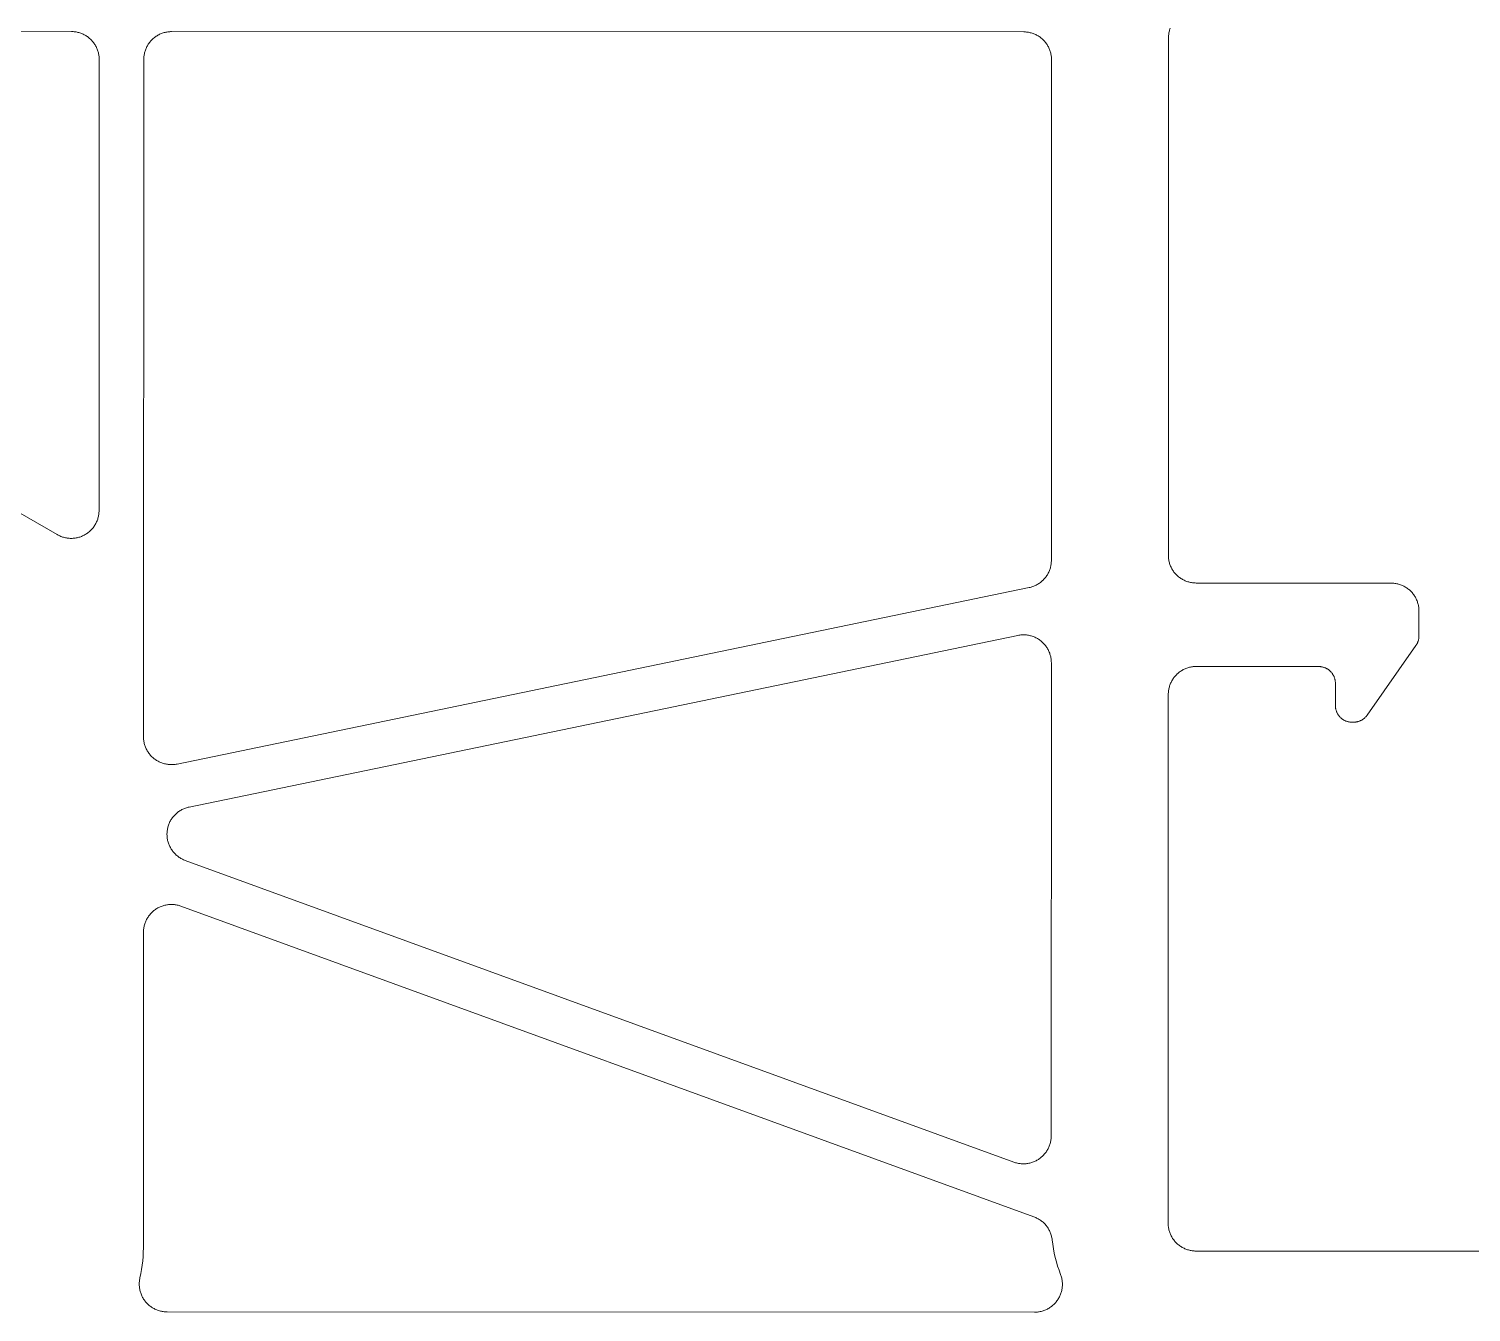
# Model space of a CAD drawing. Header units: metres. Extents: x 19 to 230, y -653 to -519.
# Drawn here: x 27.06814 to 27.09404, y -529.96354 to -529.94049 of the extents above; entities that cross this region are included whole.
import ezdxf

# ---------------------------------------------------------------- set-up
doc = ezdxf.new("R2010")
doc.units = ezdxf.units.M
doc.header["$LTSCALE"] = 0.0125
doc.layers.add('05Fenster', color=171, linetype='Continuous', lineweight=15)
doc.layers.add('Fenster2', color=161, linetype='Continuous', lineweight=5)

# ---------------------------------------------------------------- blocks, each defined once
blk = doc.blocks.new('ElementFe seite')
at = {"layer": 'Fenster2', "flags": 128}
for points in [[(88.698, 150.8), (88.68, 150.8), (88.663, 150.799), (88.646, 150.797), (88.629, 150.795), (88.612, 150.792), (88.595, 150.789), (88.578, 150.785), (88.561, 150.781), (88.545, 150.776), (88.529, 150.77), (88.512, 150.764), (88.496, 150.758), (88.481, 150.75), (88.465, 150.743), (88.45, 150.734), (88.435, 150.725), (88.421, 150.716), (88.407, 150.706), (88.393, 150.696), (88.379, 150.685), (88.366, 150.674), (88.353, 150.662), (88.341, 150.65), (88.329, 150.638), (88.318, 150.625), (88.307, 150.612), (88.296, 150.598), (88.286, 150.584), (88.277, 150.569), (88.268, 150.555), (88.259, 150.54), (88.251, 150.524), (88.244, 150.509), (88.237, 150.493), (88.23, 150.477), (88.224, 150.461), (88.219, 150.444), (88.214, 150.428), (88.21, 150.411), (88.207, 150.394), (88.204, 150.377), (88.201, 150.36), (88.2, 150.343), (88.198, 150.326), (88.198, 150.308), (88.198, 150.291), (88.198, 150.274), (88.2, 150.257), (88.201, 150.239), (88.204, 150.222), (88.207, 150.205), (88.21, 150.188), (88.214, 150.172), (88.219, 150.155), (88.224, 150.139), (88.23, 150.122)], [(104.273, 150.8), (88.698, 150.8)], [(104.76, 150.188), (104.764, 150.205), (104.767, 150.222), (104.769, 150.239), (104.771, 150.256), (104.772, 150.273), (104.773, 150.291), (104.773, 150.308), (104.772, 150.325), (104.771, 150.342), (104.769, 150.36), (104.767, 150.377), (104.764, 150.394), (104.76, 150.411), (104.756, 150.427), (104.752, 150.444), (104.746, 150.46), (104.741, 150.477), (104.734, 150.493), (104.727, 150.509), (104.72, 150.524), (104.712, 150.539), (104.703, 150.554), (104.694, 150.569), (104.685, 150.584), (104.675, 150.598), (104.664, 150.611), (104.653, 150.625), (104.642, 150.638), (104.63, 150.65), (104.617, 150.662), (104.605, 150.674), (104.592, 150.685), (104.578, 150.696), (104.564, 150.706), (104.55, 150.716), (104.535, 150.725), (104.521, 150.734), (104.505, 150.742), (104.49, 150.75), (104.474, 150.757), (104.458, 150.764), (104.442, 150.77), (104.426, 150.776), (104.409, 150.781), (104.393, 150.785), (104.376, 150.789), (104.359, 150.792), (104.342, 150.795), (104.325, 150.797), (104.307, 150.799), (104.29, 150.8), (104.273, 150.8)], [(88.23, 150.122), (88.258, 150.047), (88.283, 149.971), (88.305, 149.893), (88.325, 149.816), (88.343, 149.737), (88.359, 149.659), (88.372, 149.579), (88.382, 149.5)], [(104.699, 149.651), (104.701, 149.729), (104.704, 149.806), (104.711, 149.883), (104.719, 149.96), (104.731, 150.036), (104.744, 150.112), (104.76, 150.188)], [(85.799, 149.7), (76.299, 149.7)], [(86.299, 149.2), (86.299, 149.217), (86.298, 149.234), (86.297, 149.251), (86.295, 149.268), (86.292, 149.285), (86.289, 149.302), (86.285, 149.318), (86.281, 149.335), (86.276, 149.351), (86.271, 149.367), (86.265, 149.383), (86.258, 149.399), (86.251, 149.415), (86.243, 149.43), (86.235, 149.445), (86.227, 149.46), (86.218, 149.474), (86.208, 149.488), (86.198, 149.502), (86.187, 149.515), (86.176, 149.528), (86.165, 149.541), (86.153, 149.553), (86.141, 149.565), (86.128, 149.577), (86.115, 149.588), (86.102, 149.598), (86.088, 149.608), (86.074, 149.618), (86.059, 149.627), (86.045, 149.636), (86.03, 149.644), (86.014, 149.651), (85.999, 149.658), (85.983, 149.665), (85.967, 149.671), (85.951, 149.676), (85.934, 149.681), (85.918, 149.686), (85.901, 149.689), (85.884, 149.693), (85.868, 149.695), (85.851, 149.697), (85.834, 149.699), (85.817, 149.7), (85.799, 149.7)], [(88.382, 149.5), (88.384, 149.483), (88.387, 149.466), (88.391, 149.449), (88.395, 149.432), (88.399, 149.415), (88.405, 149.399), (88.41, 149.382), (88.417, 149.366), (88.424, 149.351), (88.431, 149.335), (88.439, 149.32), (88.447, 149.305), (88.456, 149.29), (88.466, 149.275), (88.476, 149.261), (88.486, 149.247), (88.497, 149.234), (88.509, 149.221), (88.521, 149.209), (88.533, 149.196), (88.546, 149.185), (88.559, 149.173), (88.572, 149.162), (88.586, 149.152), (88.6, 149.142), (88.615, 149.133), (88.63, 149.124), (88.645, 149.116), (88.66, 149.108), (88.676, 149.101), (88.692, 149.094), (88.708, 149.088)], [(104.699, 143.981), (104.699, 149.651)], [(86.299, 139.7), (86.299, 149.2)], [(88.708, 149.088), (104.028, 143.511)], [(89.07, 148.104), (89.054, 148.11), (89.038, 148.115), (89.021, 148.119), (89.005, 148.123), (88.988, 148.127), (88.971, 148.129), (88.954, 148.131), (88.937, 148.133), (88.92, 148.134), (88.903, 148.134), (88.885, 148.134), (88.868, 148.133), (88.851, 148.132), (88.834, 148.13), (88.817, 148.128), (88.8, 148.124), (88.784, 148.121), (88.767, 148.117), (88.751, 148.112), (88.734, 148.106), (88.718, 148.1), (88.702, 148.094), (88.687, 148.087), (88.671, 148.079), (88.656, 148.071), (88.641, 148.063), (88.627, 148.054), (88.613, 148.044), (88.599, 148.034), (88.585, 148.023), (88.572, 148.012), (88.559, 148.001), (88.547, 147.989), (88.535, 147.977), (88.524, 147.964), (88.512, 147.951), (88.502, 147.938), (88.492, 147.924), (88.482, 147.91), (88.473, 147.895), (88.464, 147.88), (88.456, 147.865), (88.448, 147.85), (88.441, 147.834), (88.435, 147.819), (88.429, 147.802), (88.423, 147.786), (88.418, 147.77), (88.414, 147.753), (88.41, 147.737), (88.407, 147.72), (88.404, 147.703), (88.402, 147.686), (88.401, 147.669), (88.4, 147.652), (88.399, 147.634)], [(103.949, 142.689), (89.07, 148.104)], [(88.399, 147.634), (88.399, 139.131)], [(104.028, 143.511), (104.045, 143.506), (104.061, 143.501), (104.078, 143.496), (104.094, 143.492), (104.111, 143.489), (104.128, 143.486), (104.145, 143.484), (104.162, 143.483), (104.179, 143.482), (104.196, 143.481), (104.213, 143.481), (104.231, 143.482), (104.248, 143.484), (104.265, 143.485), (104.282, 143.488), (104.299, 143.491), (104.315, 143.495), (104.332, 143.499), (104.348, 143.504), (104.365, 143.509), (104.381, 143.515), (104.397, 143.522), (104.412, 143.529), (104.428, 143.536), (104.443, 143.544), (104.458, 143.553), (104.472, 143.562), (104.486, 143.572), (104.5, 143.582), (104.514, 143.592), (104.527, 143.603), (104.54, 143.615), (104.552, 143.627), (104.564, 143.639), (104.575, 143.651), (104.586, 143.665), (104.597, 143.678), (104.607, 143.692), (104.617, 143.706), (104.626, 143.72), (104.635, 143.735), (104.643, 143.75), (104.651, 143.766), (104.658, 143.781), (104.664, 143.797), (104.67, 143.813), (104.676, 143.829), (104.681, 143.846), (104.685, 143.862), (104.689, 143.879), (104.692, 143.896), (104.695, 143.913), (104.697, 143.93), (104.698, 143.947), (104.699, 143.964), (104.699, 143.981)], [(103.879, 141.73), (103.896, 141.733), (103.913, 141.738), (103.929, 141.743), (103.946, 141.748), (103.962, 141.754), (103.978, 141.761), (103.994, 141.768), (104.009, 141.776), (104.024, 141.784), (104.039, 141.793), (104.054, 141.802), (104.068, 141.812), (104.082, 141.822), (104.095, 141.833), (104.108, 141.844), (104.121, 141.856), (104.133, 141.868), (104.145, 141.88), (104.157, 141.893), (104.168, 141.906), (104.178, 141.92), (104.188, 141.934), (104.198, 141.948), (104.207, 141.963), (104.216, 141.978), (104.224, 141.993), (104.231, 142.009), (104.238, 142.024), (104.245, 142.04), (104.251, 142.057), (104.256, 142.073), (104.261, 142.09), (104.265, 142.106), (104.268, 142.123), (104.271, 142.14), (104.274, 142.157), (104.276, 142.174), (104.277, 142.192), (104.278, 142.209), (104.278, 142.226), (104.277, 142.243), (104.276, 142.261), (104.274, 142.278), (104.272, 142.295), (104.269, 142.312), (104.266, 142.329), (104.262, 142.346), (104.257, 142.362), (104.252, 142.379), (104.246, 142.395), (104.24, 142.411), (104.233, 142.427), (104.225, 142.442), (104.217, 142.458), (104.209, 142.473), (104.2, 142.487), (104.19, 142.502), (104.18, 142.516), (104.17, 142.529), (104.159, 142.543), (104.147, 142.556), (104.136, 142.568), (104.123, 142.58), (104.111, 142.592), (104.098, 142.603), (104.084, 142.614), (104.07, 142.625), (104.056, 142.634), (104.042, 142.644), (104.027, 142.653), (104.012, 142.661), (103.996, 142.669), (103.981, 142.676), (103.965, 142.683), (103.949, 142.689)], [(89.001, 138.642), (103.879, 141.73)], [(104.098, 140.958), (88.798, 137.782)], [(104.699, 140.468), (104.699, 140.486), (104.698, 140.503), (104.697, 140.52), (104.695, 140.538), (104.692, 140.555), (104.689, 140.572), (104.685, 140.589), (104.68, 140.606), (104.675, 140.622), (104.669, 140.639), (104.663, 140.655), (104.656, 140.671), (104.649, 140.687), (104.641, 140.702), (104.633, 140.718), (104.624, 140.733), (104.614, 140.747), (104.604, 140.762), (104.594, 140.775), (104.583, 140.789), (104.572, 140.802), (104.56, 140.815), (104.548, 140.827), (104.535, 140.839), (104.522, 140.851), (104.508, 140.862), (104.494, 140.872), (104.48, 140.882), (104.466, 140.892), (104.451, 140.901), (104.435, 140.909), (104.42, 140.917), (104.404, 140.924), (104.388, 140.931), (104.372, 140.938), (104.356, 140.943), (104.339, 140.948), (104.322, 140.953), (104.305, 140.957), (104.288, 140.96), (104.271, 140.963), (104.254, 140.965), (104.236, 140.967), (104.219, 140.968), (104.202, 140.968), (104.184, 140.968), (104.167, 140.967), (104.149, 140.966), (104.132, 140.964), (104.115, 140.961), (104.098, 140.958)], [(104.699, 128.3), (104.699, 140.468)], [(82.729, 140.072), (82.735, 140.08), (82.742, 140.088), (82.748, 140.096), (82.755, 140.104), (82.762, 140.111), (82.769, 140.118), (82.777, 140.125), (82.785, 140.132), (82.793, 140.138), (82.801, 140.144), (82.81, 140.15), (82.818, 140.156), (82.827, 140.161), (82.836, 140.166), (82.846, 140.17), (82.855, 140.175), (82.864, 140.179), (82.874, 140.182), (82.884, 140.186), (82.894, 140.189), (82.904, 140.191), (82.914, 140.193), (82.924, 140.195), (82.934, 140.197), (82.944, 140.198), (82.954, 140.199), (82.965, 140.2), (82.975, 140.2)], [(82.975, 140.2), (82.999, 140.2)], [(82.999, 140.2), (83.01, 140.2), (83.02, 140.199), (83.03, 140.198), (83.04, 140.197), (83.05, 140.195), (83.061, 140.194), (83.07, 140.191), (83.08, 140.189), (83.09, 140.186), (83.1, 140.182), (83.11, 140.179), (83.119, 140.175), (83.128, 140.171), (83.137, 140.166), (83.146, 140.161), (83.155, 140.156), (83.164, 140.151), (83.172, 140.145), (83.181, 140.139), (83.189, 140.133), (83.197, 140.126), (83.204, 140.119), (83.212, 140.112), (83.219, 140.105), (83.226, 140.097), (83.232, 140.089), (83.239, 140.081), (83.245, 140.073), (83.25, 140.064), (83.256, 140.056), (83.261, 140.047), (83.266, 140.038), (83.27, 140.029), (83.275, 140.019), (83.279, 140.01), (83.282, 140), (83.285, 139.991), (83.288, 139.981), (83.291, 139.971), (83.293, 139.961), (83.295, 139.951), (83.297, 139.941), (83.298, 139.93), (83.299, 139.92), (83.299, 139.91), (83.299, 139.9)], [(81.854, 138.822), (82.729, 140.072)], [(83.299, 139.9), (83.299, 139.5)], [(85.799, 139.2), (85.817, 139.2), (85.834, 139.201), (85.851, 139.202), (85.868, 139.204), (85.884, 139.207), (85.901, 139.21), (85.918, 139.214), (85.934, 139.218), (85.951, 139.223), (85.967, 139.229), (85.983, 139.235), (85.999, 139.241), (86.014, 139.248), (86.03, 139.256), (86.045, 139.264), (86.059, 139.273), (86.074, 139.282), (86.088, 139.291), (86.102, 139.301), (86.115, 139.312), (86.128, 139.323), (86.141, 139.334), (86.153, 139.346), (86.165, 139.359), (86.176, 139.371), (86.187, 139.384), (86.198, 139.398), (86.208, 139.411), (86.218, 139.426), (86.227, 139.44), (86.235, 139.455), (86.243, 139.47), (86.251, 139.485), (86.258, 139.501), (86.265, 139.516), (86.271, 139.532), (86.276, 139.549), (86.281, 139.565), (86.285, 139.581), (86.289, 139.598), (86.292, 139.615), (86.295, 139.632), (86.297, 139.649), (86.298, 139.666), (86.299, 139.683), (86.299, 139.7)], [(83.299, 139.5), (83.3, 139.49), (83.3, 139.479), (83.301, 139.469), (83.302, 139.459), (83.304, 139.449), (83.306, 139.439), (83.308, 139.429), (83.311, 139.419), (83.314, 139.409), (83.317, 139.399), (83.32, 139.39), (83.324, 139.38), (83.329, 139.371), (83.333, 139.362), (83.338, 139.353), (83.343, 139.344), (83.349, 139.335), (83.354, 139.327), (83.36, 139.319), (83.367, 139.31), (83.373, 139.303), (83.38, 139.295), (83.387, 139.288), (83.395, 139.281), (83.402, 139.274), (83.41, 139.267), (83.418, 139.261), (83.426, 139.255), (83.435, 139.249), (83.444, 139.243), (83.452, 139.238), (83.461, 139.233), (83.471, 139.229), (83.48, 139.225), (83.489, 139.221), (83.499, 139.217), (83.509, 139.214), (83.519, 139.211), (83.528, 139.208), (83.538, 139.206), (83.548, 139.204), (83.559, 139.203), (83.569, 139.201), (83.579, 139.2), (83.589, 139.2), (83.599, 139.2)], [(83.599, 139.2), (85.799, 139.2)], [(88.399, 139.131), (88.4, 139.114), (88.401, 139.096), (88.402, 139.079), (88.404, 139.062), (88.407, 139.045), (88.41, 139.028), (88.414, 139.011), (88.419, 138.994), (88.424, 138.977), (88.429, 138.961), (88.436, 138.944), (88.442, 138.928), (88.45, 138.913), (88.458, 138.897), (88.466, 138.882), (88.475, 138.867), (88.485, 138.852), (88.494, 138.838), (88.505, 138.824), (88.516, 138.811), (88.527, 138.797), (88.539, 138.785), (88.551, 138.772), (88.564, 138.76), (88.577, 138.749), (88.591, 138.738), (88.605, 138.728), (88.619, 138.717), (88.633, 138.708), (88.648, 138.699), (88.663, 138.69), (88.679, 138.683), (88.695, 138.675), (88.711, 138.668), (88.727, 138.662), (88.743, 138.656), (88.76, 138.651), (88.777, 138.647), (88.794, 138.643), (88.811, 138.639), (88.828, 138.636), (88.845, 138.634), (88.863, 138.633), (88.88, 138.632), (88.897, 138.631), (88.915, 138.631), (88.932, 138.632), (88.949, 138.634), (88.967, 138.636), (88.984, 138.638), (89.001, 138.642)], [(81.799, 138.65), (81.8, 138.66), (81.8, 138.67), (81.801, 138.68), (81.802, 138.69), (81.804, 138.7), (81.806, 138.71), (81.808, 138.72), (81.81, 138.73), (81.813, 138.74), (81.817, 138.749), (81.82, 138.759), (81.824, 138.768), (81.828, 138.778), (81.833, 138.787), (81.838, 138.796), (81.843, 138.805), (81.848, 138.813), (81.854, 138.822)], [(81.799, 138.2), (81.799, 138.65)], [(82.299, 137.7), (82.282, 137.7), (82.265, 137.701), (82.248, 137.702), (82.231, 137.704), (82.215, 137.707), (82.198, 137.71), (82.181, 137.714), (82.165, 137.718), (82.148, 137.723), (82.132, 137.729), (82.116, 137.735), (82.1, 137.741), (82.085, 137.748), (82.069, 137.756), (82.054, 137.764), (82.04, 137.773), (82.025, 137.782), (82.011, 137.791), (81.997, 137.801), (81.984, 137.812), (81.971, 137.823), (81.958, 137.834), (81.946, 137.846), (81.934, 137.859), (81.923, 137.871), (81.912, 137.884), (81.901, 137.898), (81.891, 137.911), (81.881, 137.926), (81.872, 137.94), (81.864, 137.955), (81.856, 137.97), (81.848, 137.985), (81.841, 138.001), (81.834, 138.016), (81.828, 138.032), (81.823, 138.049), (81.818, 138.065), (81.814, 138.081), (81.81, 138.098), (81.807, 138.115), (81.804, 138.132), (81.802, 138.149), (81.801, 138.166), (81.8, 138.183), (81.799, 138.2)], [(88.798, 137.782), (88.781, 137.779), (88.765, 137.774), (88.748, 137.77), (88.732, 137.764), (88.716, 137.758), (88.7, 137.752), (88.685, 137.744), (88.67, 137.737), (88.654, 137.729), (88.64, 137.72), (88.625, 137.711), (88.611, 137.701), (88.597, 137.691), (88.584, 137.681), (88.571, 137.67), (88.558, 137.658), (88.546, 137.647), (88.534, 137.634), (88.523, 137.622), (88.512, 137.608), (88.501, 137.595), (88.491, 137.581), (88.481, 137.567), (88.472, 137.553), (88.464, 137.538), (88.456, 137.523), (88.448, 137.508), (88.441, 137.492), (88.434, 137.476), (88.428, 137.46), (88.423, 137.444), (88.418, 137.428), (88.414, 137.411), (88.41, 137.395), (88.407, 137.378), (88.404, 137.361), (88.402, 137.344), (88.401, 137.327), (88.4, 137.31), (88.399, 137.293)], [(85.799, 137.7), (82.299, 137.7)], [(86.299, 137.2), (86.299, 137.217), (86.298, 137.234), (86.297, 137.251), (86.295, 137.268), (86.292, 137.285), (86.289, 137.302), (86.285, 137.318), (86.281, 137.335), (86.276, 137.351), (86.271, 137.367), (86.265, 137.383), (86.258, 137.399), (86.251, 137.415), (86.243, 137.43), (86.235, 137.445), (86.227, 137.46), (86.218, 137.474), (86.208, 137.488), (86.198, 137.502), (86.187, 137.515), (86.176, 137.528), (86.165, 137.541), (86.153, 137.553), (86.141, 137.565), (86.128, 137.577), (86.115, 137.588), (86.102, 137.598), (86.088, 137.608), (86.074, 137.618), (86.059, 137.627), (86.045, 137.636), (86.03, 137.644), (86.014, 137.651), (85.999, 137.658), (85.983, 137.665), (85.967, 137.671), (85.951, 137.676), (85.934, 137.681), (85.918, 137.686), (85.901, 137.689), (85.884, 137.693), (85.868, 137.695), (85.851, 137.697), (85.834, 137.699), (85.817, 137.699), (85.799, 137.7)], [(88.399, 137.293), (88.399, 128.3)], [(86.299, 127.9), (86.299, 137.2)], [(106.249, 136.837), (106.234, 136.846), (106.218, 136.854), (106.202, 136.861), (106.186, 136.868), (106.17, 136.874), (106.154, 136.88), (106.137, 136.885), (106.12, 136.889), (106.103, 136.893), (106.086, 136.897), (106.069, 136.899), (106.051, 136.902), (106.034, 136.903), (106.017, 136.904), (105.999, 136.904), (105.982, 136.904), (105.964, 136.903), (105.947, 136.901), (105.93, 136.899), (105.912, 136.897), (105.895, 136.893), (105.878, 136.889), (105.861, 136.885), (105.845, 136.88), (105.828, 136.874), (105.812, 136.868), (105.796, 136.861), (105.78, 136.854), (105.765, 136.846), (105.749, 136.837), (105.734, 136.828), (105.72, 136.819), (105.705, 136.809), (105.692, 136.798), (105.678, 136.787), (105.665, 136.776), (105.652, 136.764), (105.64, 136.751), (105.628, 136.739), (105.616, 136.726), (105.605, 136.712), (105.595, 136.698), (105.585, 136.684), (105.575, 136.669), (105.566, 136.654), (105.558, 136.639), (105.55, 136.623), (105.543, 136.608), (105.536, 136.591), (105.53, 136.575), (105.524, 136.559), (105.519, 136.542), (105.514, 136.525), (105.51, 136.508), (105.507, 136.491), (105.504, 136.474), (105.502, 136.456), (105.501, 136.439), (105.5, 136.422), (105.499, 136.404)], [(111.263, 133.948), (106.249, 136.837)], [(105.499, 136.404), (105.499, 128.3)], [(88.399, 128.3), (88.4, 128.283), (88.401, 128.266), (88.402, 128.249), (88.404, 128.232), (88.407, 128.215), (88.41, 128.198), (88.414, 128.181), (88.418, 128.165), (88.423, 128.149), (88.428, 128.132), (88.434, 128.116), (88.441, 128.101), (88.448, 128.085), (88.456, 128.07), (88.464, 128.055), (88.472, 128.04), (88.481, 128.026), (88.491, 128.011), (88.501, 127.998), (88.512, 127.984), (88.523, 127.971), (88.534, 127.959), (88.546, 127.946), (88.558, 127.934), (88.571, 127.923), (88.584, 127.912), (88.597, 127.901), (88.611, 127.891), (88.625, 127.882), (88.64, 127.873), (88.654, 127.864), (88.669, 127.856), (88.685, 127.848), (88.7, 127.841), (88.716, 127.835), (88.732, 127.829), (88.748, 127.823), (88.765, 127.818), (88.781, 127.814), (88.798, 127.81), (88.815, 127.807), (88.831, 127.804), (88.848, 127.802), (88.865, 127.801), (88.882, 127.8), (88.899, 127.8)], [(104.199, 127.8), (104.217, 127.8), (104.234, 127.801), (104.251, 127.802), (104.268, 127.804), (104.284, 127.807), (104.301, 127.81), (104.318, 127.814), (104.334, 127.818), (104.351, 127.823), (104.367, 127.829), (104.383, 127.835), (104.399, 127.841), (104.414, 127.848), (104.429, 127.856), (104.445, 127.864), (104.459, 127.873), (104.474, 127.882), (104.488, 127.891), (104.502, 127.901), (104.515, 127.912), (104.528, 127.923), (104.541, 127.934), (104.553, 127.946), (104.565, 127.959), (104.576, 127.971), (104.587, 127.984), (104.598, 127.998), (104.608, 128.011), (104.618, 128.026), (104.627, 128.04), (104.635, 128.055), (104.643, 128.07), (104.651, 128.085), (104.658, 128.101), (104.665, 128.116), (104.671, 128.132), (104.676, 128.149), (104.681, 128.165), (104.685, 128.181), (104.689, 128.198), (104.692, 128.215), (104.695, 128.232), (104.697, 128.249), (104.698, 128.266), (104.699, 128.283), (104.699, 128.3)], [(105.499, 128.3), (105.5, 128.283), (105.501, 128.266), (105.502, 128.249), (105.504, 128.232), (105.507, 128.215), (105.51, 128.198), (105.514, 128.181), (105.518, 128.165), (105.523, 128.149), (105.528, 128.132), (105.534, 128.116), (105.541, 128.101), (105.548, 128.085), (105.556, 128.07), (105.564, 128.055), (105.572, 128.04), (105.581, 128.026), (105.591, 128.011), (105.601, 127.998), (105.612, 127.984), (105.623, 127.971), (105.634, 127.959), (105.646, 127.946), (105.658, 127.934), (105.671, 127.923), (105.684, 127.912), (105.697, 127.901), (105.711, 127.891), (105.725, 127.882), (105.74, 127.873), (105.754, 127.864), (105.769, 127.856), (105.785, 127.848), (105.8, 127.841), (105.816, 127.835), (105.832, 127.829), (105.848, 127.823), (105.865, 127.818), (105.881, 127.814), (105.898, 127.81), (105.915, 127.807), (105.931, 127.804), (105.948, 127.802), (105.965, 127.801), (105.982, 127.8), (105.999, 127.8)], [(86.27, 127.73), (86.275, 127.747), (86.28, 127.763), (86.285, 127.78), (86.289, 127.797), (86.292, 127.814), (86.295, 127.831), (86.297, 127.848), (86.298, 127.865), (86.299, 127.883), (86.299, 127.9)], [(88.899, 127.8), (104.199, 127.8)], [(105.999, 127.8), (124.755, 127.8)]]:
    blk.add_lwpolyline(points, dxfattribs=at)

msp = doc.modelspace()

# ---------------------------------------------------------------- block references
at = {"layer": '05Fenster', "xscale": 0.001, "yscale": 0.001, "zscale": 0.001, "rotation": 179.98}
msp.add_blockref('ElementFe seite', (27.174949, -529.812774), dxfattribs=at)

doc.saveas('drawing.dxf')
